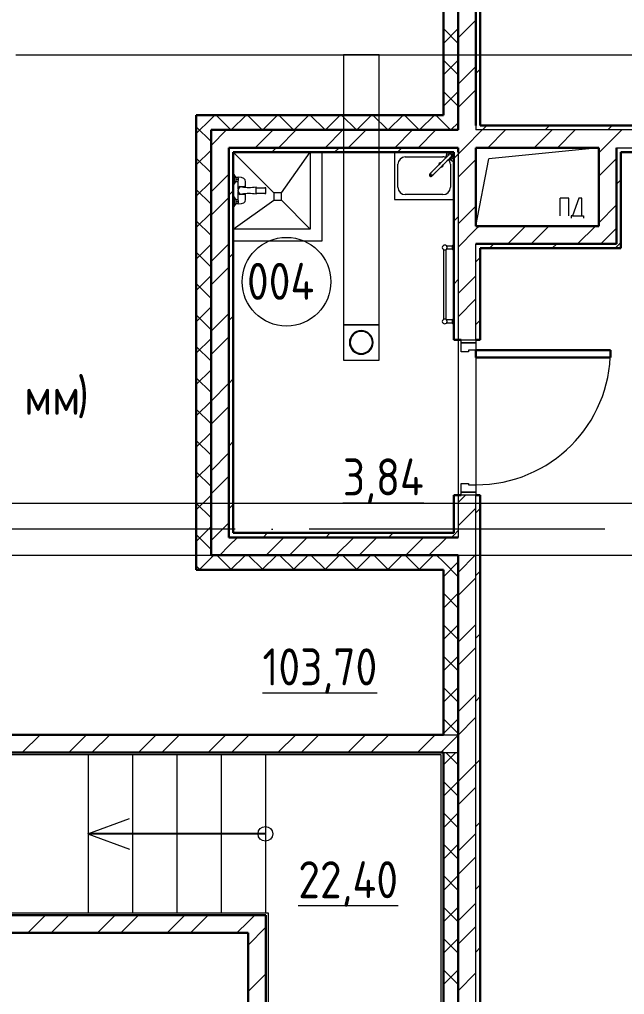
# Model space of a CAD drawing. Header units: millimetres. Extents: x -695119 to 412940, y -249585 to 622758.
# Drawn here: x -102534 to -98444, y -25385 to -18792 of the extents above; entities that cross this region are included whole.
import ezdxf

# ---------------------------------------------------------------- set-up
doc = ezdxf.new("R2010")
doc.units = ezdxf.units.MM
doc.linetypes.add('ADSK_Линия сетки', pattern=[25, 20, -2.5, 0, -2.5])
doc.linetypes.add('ADSK_Сверху', pattern=[450, 300, -150])
for name, color, linetype, lineweight in [('Аннотация', 252, 'Continuous', 18), ('Двери', 8, 'Continuous', 9), ('Лестницы', 8, 'Continuous', 9), ('Линии', 7, 'Continuous', 9), ('Марки помещений', 8, 'Continuous', 20), ('Обобщенные модели', 8, 'Continuous', 18), ('Оси', 252, 'Continuous', 9), ('Перекрытие', 252, 'Continuous', 18), ('Сантехника', 252, 'Continuous', 18), ('Стены внутренние', 252, 'Continuous', 18), ('Стены наружные', 252, 'Continuous', 18), ('Стены штриховка', 7, 'Continuous', 9)]:
    doc.layers.add(name, color=color, linetype=linetype, lineweight=lineweight)
doc.layers.add('Узлы', color=7, linetype='Continuous')
doc.styles.add('GOST Common_2', font='', dxfattribs={"width": 0.9, "height": 250})
doc.styles.get('GOST Common_2').set_extended_font_data('GOST type B')

# ---------------------------------------------------------------- blocks, each defined once
blk = doc.blocks.new('подвал')
at = {"color": 251, "lineweight": 18, "true_color": 0x636466}
for p, q in [((-173269, -101984.1), (-174010.6, -102059.1)), ((-174099, -102514.1), (-174010.6, -102059.1)), ((-173471.1, -102325), (-173528.5, -102325)), ((-173528.5, -102445), (-173528.5, -102325)), ((-173471.1, -102445), (-173471.1, -102325)), ((-173402.3, -102325), (-173446, -102445)), ((-173382.6, -102325), (-173402.3, -102325)), ((-173382.6, -102445), (-173382.6, -102325)), ((-173456, -102445), (-173456, -102460)), ((-173446, -102445), (-173456, -102445)), ((-173446, -102445), (-173382.6, -102445)), ((-173382.6, -102445), (-173372.6, -102445)), ((-173372.6, -102445), (-173372.6, -102460))]:
    blk.add_line(p, q, dxfattribs=at)
at = {"layer": 'Аннотация', "color": 251, "lineweight": 20, "true_color": 0x636466}
for q in [(-176439.9, -106521.5), (-176439.9, -106726.7)]:
    blk.add_line((-176721.8, -106624.1), q, dxfattribs=at)
blk.add_circle((-175521.8, -106624.1), 50, dxfattribs=at)
at = {"layer": 'Двери', "color": 251, "true_color": 0x636466}
for p, q in [((-174199, -103284.1), (-174099, -103284.1)), ((-174199, -103304.1), (-174199, -103284.1)), ((-174199, -103364.1), (-174199, -103304.1)), ((-174199, -103304.1), (-174099, -103304.1)), ((-174099, -103304.1), (-174199, -103304.1)), ((-174099, -103284.1), (-174099, -103304.1)), ((-174099, -103304.1), (-174099, -103354.1)), ((-174149, -103364.1), (-174199, -103364.1)), ((-174149, -103354.1), (-174149, -103364.1)), ((-174099, -103354.1), (-174149, -103354.1)), ((-174199, -104254.1), (-174149, -104254.1)), ((-174199, -104314.1), (-174199, -104254.1)), ((-174149, -104254.1), (-174149, -104264.1)), ((-174149, -104264.1), (-174099, -104264.1)), ((-174099, -104264.1), (-174099, -104314.1)), ((-174099, -104314.1), (-174199, -104314.1)), ((-174199, -104334.1), (-174199, -104314.1)), ((-174199, -104314.1), (-174099, -104314.1)), ((-174099, -104334.1), (-174199, -104334.1)), ((-174099, -104314.1), (-174099, -104334.1))]:
    blk.add_line(p, q, dxfattribs=at)
at = {"layer": 'Двери', "color": 251, "lineweight": 30, "true_color": 0x636466}
for p, q in [((-174099, -103354.1), (-173189, -103354.1)), ((-174099, -103404.1), (-174099, -103354.1)), ((-173189, -103354.1), (-173189, -103404.1)), ((-173189, -103404.1), (-174099, -103404.1))]:
    blk.add_line(p, q, dxfattribs=at)
at = {"layer": 'Двери', "color": 251, "true_color": 0x636466}
blk.add_arc((-174099, -103354.1), 910, 270, 0, dxfattribs=at)
at = {"layer": 'Лестницы', "color": 251, "true_color": 0x636466}
for p, q in [((-176719, -107159.1), (-176719, -106089.1)), ((-176419, -107159.1), (-176419, -106089.1)), ((-176419, -107159.1), (-176419, -106089.1)), ((-176119, -107159.1), (-176119, -106089.1)), ((-176119, -107159.1), (-176119, -106089.1)), ((-175819, -107159.1), (-175819, -106089.1)), ((-175819, -107159.1), (-175819, -106089.1)), ((-175519, -107159.1), (-175519, -106089.1)), ((-175519, -107159.1), (-175519, -106089.1))]:
    blk.add_line(p, q, dxfattribs=at)
at = {"layer": 'Линии', "color": 251, "linetype": 'ADSK_Сверху', "ltscale": 100, "true_color": 0x636466}
for p, q in [((-177209, -101357.1), (-167063.8, -101357.1)), ((-174994, -101357.1), (-174994, -103181.1)), ((-174754, -101357.1), (-174994, -101357.1)), ((-174754, -103181.1), (-174754, -101357.1)), ((-174994, -103181.1), (-174754, -103181.1)), ((-189669, -104389.1), (-169204, -104389.1)), ((-189669, -104739.1), (-169204, -104739.1))]:
    blk.add_line(p, q, dxfattribs=at)
at = {"layer": 'Марки помещений', "color": 251, "true_color": 0x636466}
blk.add_circle((-175379.3, -102890.8), 300, dxfattribs=at)
at = {"layer": 'Обобщенные модели', "color": 251, "true_color": 0x636466}
for p, q in [((-175739, -102014.1), (-175464, -102289.1)), ((-175414, -102289.1), (-175219, -102014.1)), ((-175219, -102014.1), (-175219, -102534.1)), ((-175139, -102614.1), (-175139, -102014.1)), ((-175414, -102289.1), (-175464, -102289.1)), ((-175464, -102289.1), (-175464, -102339.1)), ((-175414, -102339.1), (-175414, -102289.1)), ((-175739, -102534.1), (-175464, -102339.1)), ((-175464, -102339.1), (-175414, -102339.1)), ((-175219, -102534.1), (-175414, -102339.1)), ((-175219, -102534.1), (-175739, -102534.1)), ((-175739, -102614.1), (-175139, -102614.1))]:
    blk.add_line(p, q, dxfattribs=at)
at = {"layer": 'Обобщенные модели', "color": 251, "lineweight": 9, "true_color": 0x636466}
for centre, radius, start, end in [((-174274, -102039.1), 25, 188.02547, 195), ((-174274, -102039.1), 25, 188.02547, 195), ((-174274, -102039.1), 25, 188.02547, 195), ((-174274, -102039.1), 25, 150, 155.33521), ((-174274, -102039.1), 25, 150, 155.33521), ((-174274, -102039.1), 25, 150, 155.33521), ((-174274, -102039.1), 25, 114.66479, 120), ((-174274, -102039.1), 25, 114.66479, 120), ((-174274, -102039.1), 25, 114.66479, 120), ((-174274, -102039.1), 25, 75, 81.97453), ((-174274, -102039.1), 25, 75, 81.97453), ((-174274, -102039.1), 25, 75, 81.97453), ((-174274, -102039.1), 25, 41.18971, 48.81029), ((-174274, -102039.1), 25, 41.18971, 48.81029), ((-174274, -102039.1), 25, 41.18971, 48.81029), ((-174274, -102039.1), 25, 8.02547, 15), ((-174274, -102039.1), 25, 8.02547, 15), ((-174274, -102039.1), 25, 8.02547, 15), ((-174274, -102039.1), 25, 255, 261.97453), ((-174274, -102039.1), 25, 255, 261.97453), ((-174274, -102039.1), 25, 255, 261.97453), ((-175682.5, -102273.7), 24.9, 90, 270), ((-175633.9, -101976.4), 276.6, 259.88279, 280.11721), ((-175769.7, -102273.7), 186, 352.30704, 7.69296), ((-175633.9, -102570.9), 276.6, 79.88279, 100.11721)]:
    blk.add_arc(centre, radius, start, end, dxfattribs=at)
for points, knots in [([(-175700.9, -102256.9), (-175701, -102257), (-175701.4, -102257.4), (-175701.9, -102258), (-175702.4, -102258.7), (-175702.9, -102259.3), (-175703.2, -102259.8), (-175703.4, -102260)], [0.5266216, 0.5266216, 0.5266216, 0.5266216, 0.5357143, 0.5714286, 0.5892857, 0.6071429, 0.634202, 0.634202, 0.634202, 0.634202]), ([(-175696.2, -102252.9), (-175696.6, -102253.1), (-175697.2, -102253.6), (-175697.9, -102254.1), (-175698.2, -102254.4)], [0.36280917, 0.36280917, 0.36280917, 0.36280917, 0.39285714, 0.42857143, 0.42857143, 0.42857143, 0.42857143]), ([(-175690.5, -102250.1), (-175690.7, -102250.1), (-175691.3, -102250.4), (-175692.4, -102250.8), (-175693.2, -102251.2), (-175693.7, -102251.4)], [0.19772091, 0.19772091, 0.19772091, 0.19772091, 0.21428571, 0.25, 0.28571429, 0.28571429, 0.28571429, 0.28571429]), ([(-175706.7, -102267.9), (-175706.8, -102268.3), (-175707, -102269.3), (-175707.3, -102271.2), (-175707.4, -102272.7), (-175707.4, -102273.7)], [0.8571429, 0.8571429, 0.8571429, 0.8571429, 0.8928571, 0.9285714, 1, 1, 1, 1]), ([(-175707.4, -102273.7), (-175707.4, -102274.7), (-175707.3, -102276.1), (-175707, -102278.1), (-175706.8, -102279), (-175706.7, -102279.5)], [0, 0, 0, 0, 0.0714286, 0.1071429, 0.1428571, 0.1428571, 0.1428571, 0.1428571]), ([(-175704.9, -102262.7), (-175705, -102262.9), (-175705.1, -102263.3), (-175705.5, -102264.1), (-175705.9, -102265), (-175706.1, -102265.6), (-175706.2, -102265.8)], [0.71428571, 0.71428571, 0.71428571, 0.71428571, 0.73214286, 0.75, 0.78571429, 0.8032683, 0.8032683, 0.8032683, 0.8032683]), ([(-175706.2, -102281.5), (-175706.1, -102281.7), (-175705.9, -102282.4), (-175705.5, -102283.2), (-175705.1, -102284.1), (-175705, -102284.5), (-175704.9, -102284.7)], [0.1967317, 0.1967317, 0.1967317, 0.1967317, 0.21428571, 0.25, 0.26785714, 0.28571429, 0.28571429, 0.28571429, 0.28571429]), ([(-175703.4, -102287.3), (-175703.2, -102287.6), (-175702.9, -102288), (-175702.4, -102288.7), (-175702, -102289.2), (-175701.6, -102289.7), (-175701.2, -102290.1), (-175701, -102290.4), (-175700.9, -102290.5)], [0.365798, 0.365798, 0.365798, 0.365798, 0.3928571, 0.4107143, 0.4285714, 0.4464286, 0.4642857, 0.4733784, 0.4733784, 0.4733784, 0.4733784]), ([(-175698.2, -102293), (-175697.9, -102293.3), (-175697.2, -102293.8), (-175696.6, -102294.2), (-175696.2, -102294.5)], [0.57142857, 0.57142857, 0.57142857, 0.57142857, 0.60714286, 0.63719083, 0.63719083, 0.63719083, 0.63719083]), ([(-175693.7, -102295.9), (-175693.2, -102296.1), (-175692.4, -102296.5), (-175691.3, -102297), (-175690.7, -102297.2), (-175690.5, -102297.3)], [0.71428571, 0.71428571, 0.71428571, 0.71428571, 0.75, 0.78571429, 0.80227909, 0.80227909, 0.80227909, 0.80227909])]:
    blk.add_open_spline(points, degree=3, knots=knots, dxfattribs=at)
for points in [[(-175682.5, -102248.8), (-175684.5, -102248.8), (-175686.5, -102249), (-175688.3, -102249.5)], [(-175688.3, -102297.9), (-175686.5, -102298.3), (-175684.5, -102298.6), (-175682.5, -102298.6)]]:
    blk.add_open_spline(points, degree=3, dxfattribs=at)
at = {"layer": 'Оси', "color": 251, "linetype": 'ADSK_Линия сетки', "ltscale": 100, "true_color": 0x636466}
blk.add_line((-163226.1, -104564.1), (-233369.8, -104564.1), dxfattribs=at)
at = {"layer": 'Перекрытие', "color": 251, "true_color": 0x636466}
for p, q in [((-174994, -103181.1), (-174994, -103421.6)), ((-174754.5, -103181.1), (-174994, -103181.1)), ((-174754.5, -103181.1), (-174754.5, -103421.6)), ((-174219, -103284.1), (-174219, -104334.1)), ((-174994, -103421.6), (-174754.5, -103421.6)), ((-174099, -103404.1), (-174099, -104264.1)), ((-176719, -107159.1), (-176719, -106089.1))]:
    blk.add_line(p, q, dxfattribs=at)
at = {"layer": 'Сантехника', "color": 251, "true_color": 0x636466}
for p, q in [((-174649, -102014.1), (-174649, -102334.1)), ((-174576.5, -102046.6), (-174321.5, -102046.6)), ((-174276.2, -102055.4), (-174267, -102064.6)), ((-174257.7, -102055.4), (-174267.6, -102065.3)), ((-174249, -102045.7), (-174261.4, -102033.3)), ((-174248.3, -102045.9), (-174257.7, -102055.4)), ((-174626.5, -102251.6), (-174626.5, -102096.6)), ((-174271.5, -102096.6), (-174271.5, -102251.6)), ((-174267.6, -102065.3), (-174257.7, -102075.2)), ((-174249.1, -102066.5), (-174257.7, -102075.2)), ((-174254.2, -102071.6), (-174249, -102076.8)), ((-175732.7, -102166.6), (-175739, -102166.6)), ((-175719, -102187.1), (-175732.7, -102166.6)), ((-175732.7, -102166.6), (-175732.7, -102231.7)), ((-175719, -102199.1), (-175719, -102184.1)), ((-175719, -102184.1), (-175706, -102184.1)), ((-175706, -102191.2), (-175706, -102199.1)), ((-175705.9, -102191.2), (-175705.9, -102184.3)), ((-174409, -102158.7), (-174410.8, -102160.5)), ((-174402.1, -102153.1), (-174408.2, -102159.2)), ((-174395.4, -102175.9), (-174393.6, -102174.1)), ((-174394.1, -102173.4), (-174387.9, -102167.2)), ((-175739, -102231.7), (-175732.7, -102231.7)), ((-175732.7, -102231.7), (-175719, -102211.1)), ((-175719, -102214.1), (-175719, -102199.1)), ((-175706, -102199.1), (-175719, -102199.1)), ((-175706, -102214.1), (-175719, -102214.1)), ((-175706, -102199.1), (-175706, -102207)), ((-175706, -102256.2), (-175706, -102207)), ((-175706, -102256.2), (-175701.6, -102256.2)), ((-175706, -102265.8), (-175706, -102256.2)), ((-175698.4, -102247.6), (-175664.3, -102247.6)), ((-175688.1, -102249.5), (-175698.4, -102247.6)), ((-175664.3, -102247.6), (-175675.1, -102249.4)), ((-175655.7, -102251.1), (-175655.7, -102215.1)), ((-175584.8, -102256.2), (-175526.2, -102256.2)), ((-175519, -102256.2), (-175526.2, -102256.2)), ((-175519, -102293.3), (-175519, -102256.2)), ((-175732.6, -102316.6), (-175739, -102316.6)), ((-175719, -102337.1), (-175732.6, -102316.6)), ((-175732.6, -102316.6), (-175732.6, -102381.6)), ((-175706, -102293.3), (-175706, -102281.5)), ((-175700.7, -102293.3), (-175706, -102293.3)), ((-175706, -102341.2), (-175706, -102293.3)), ((-175698.4, -102300), (-175685.7, -102298.2)), ((-175664.3, -102300), (-175698.4, -102300)), ((-175664.3, -102300), (-175678.1, -102298.2)), ((-175655.7, -102333.5), (-175655.7, -102296.2)), ((-175526.2, -102293.3), (-175585, -102293.3)), ((-175526.2, -102293.3), (-175519, -102293.3)), ((-174321.5, -102301.6), (-174576.5, -102301.6)), ((-175739, -102381.6), (-175732.6, -102381.6)), ((-175732.6, -102381.6), (-175719, -102361.1)), ((-175719, -102349.1), (-175719, -102334.1)), ((-175719, -102334.1), (-175706, -102334.1)), ((-175719, -102364.1), (-175719, -102349.1)), ((-175719, -102349.1), (-175706, -102349.1)), ((-175706, -102364.1), (-175719, -102364.1)), ((-175706, -102341.2), (-175706, -102349.1)), ((-175706, -102349.1), (-175706, -102357)), ((-175705.9, -102364.3), (-175705.9, -102357)), ((-174649, -102334.1), (-174249, -102334.1)), ((-174259, -102649.1), (-174297.5, -102649.1)), ((-174249, -102634.1), (-174259, -102649.1)), ((-174249, -102634.1), (-174259, -102649.1)), ((-174259, -102649.1), (-174259, -102669.1)), ((-174319, -102671.8), (-174319, -103146.5)), ((-174301, -103146), (-174301, -102671.8)), ((-174297.5, -102669.1), (-174259, -102669.1)), ((-174259, -102669.1), (-174249, -102684.1)), ((-174754, -103181.1), (-174994, -103181.1)), ((-174994, -103181.1), (-174994, -103421.1)), ((-174754, -103421.1), (-174754, -103181.1)), ((-174259, -103149.1), (-174297.5, -103149.1)), ((-174297.5, -103169.1), (-174259, -103169.1)), ((-174249, -103134.1), (-174259, -103149.1)), ((-174249, -103134.1), (-174259, -103149.1)), ((-174259, -103149.1), (-174259, -103169.1)), ((-174259, -103169.1), (-174249, -103184.1)), ((-174994, -103421.1), (-174754, -103421.1))]:
    blk.add_line(p, q, dxfattribs=at)
at = {"layer": 'Сантехника', "color": 251, "true_color": 0x636466, "flags": 128}
for points in [[(-174281.1, -102032.1), (-174281.1, -102032.1), (-174281.2, -102032.3), (-174281.5, -102032.5), (-174281.8, -102032.8), (-174282.3, -102033.3), (-174282.8, -102033.8), (-174283.4, -102034.4), (-174284.1, -102035.1), (-174285, -102036), (-174285.9, -102036.9), (-174286.8, -102037.9), (-174287.9, -102038.9), (-174289.1, -102040.1), (-174290.4, -102041.4), (-174291.7, -102042.7), (-174293.1, -102044.1), (-174294.6, -102045.6), (-174296.2, -102047.2), (-174297.8, -102048.8), (-174299.5, -102050.5), (-174301.3, -102052.3), (-174303.1, -102054.1), (-174305, -102056.1), (-174307, -102058), (-174309, -102060), (-174311.1, -102062.1), (-174313.2, -102064.2), (-174315.4, -102066.4), (-174317.6, -102068.6), (-174319.9, -102070.9), (-174322.2, -102073.2), (-174324.5, -102075.5), (-174326.8, -102077.8), (-174329.2, -102080.2), (-174331.6, -102082.6), (-174334, -102085), (-174336.4, -102087.4), (-174338.8, -102089.8), (-174341.3, -102092.3), (-174343.7, -102094.7), (-174346.1, -102097.1), (-174348.6, -102099.6), (-174351, -102102), (-174353.4, -102104.4), (-174355.8, -102106.8), (-174358.1, -102109.1), (-174360.5, -102111.5), (-174362.8, -102113.8), (-174365, -102116), (-174367.3, -102118.3), (-174369.5, -102120.5), (-174371.6, -102122.6), (-174373.7, -102124.7), (-174375.8, -102126.8), (-174377.8, -102128.8), (-174379.7, -102130.7), (-174381.6, -102132.6), (-174383.4, -102134.4), (-174385.1, -102136.2), (-174386.8, -102137.8), (-174388.4, -102139.4), (-174390, -102141), (-174391.4, -102142.4), (-174392.8, -102143.8), (-174394.1, -102145.1), (-174395.3, -102146.3), (-174396.4, -102147.4), (-174397.5, -102148.5), (-174398.4, -102149.4), (-174399.3, -102150.3), (-174400.1, -102151.1), (-174400.7, -102151.7), (-174401.3, -102152.3), (-174401.8, -102152.8), (-174402.1, -102153.1)], [(-174387.9, -102167.2), (-174387.5, -102166.8), (-174387, -102166.3), (-174386.4, -102165.7), (-174385.7, -102165), (-174384.9, -102164.2), (-174384, -102163.3), (-174383, -102162.3), (-174381.9, -102161.2), (-174380.8, -102160.1), (-174379.5, -102158.8), (-174378.2, -102157.5), (-174376.8, -102156.1), (-174375.3, -102154.6), (-174373.8, -102153.1), (-174372.1, -102151.4), (-174370.4, -102149.7), (-174368.7, -102148), (-174366.8, -102146.1), (-174364.9, -102144.2), (-174363, -102142.3), (-174360.9, -102140.2), (-174358.9, -102138.2), (-174356.8, -102136.1), (-174354.6, -102133.9), (-174352.4, -102131.7), (-174350.1, -102129.4), (-174347.9, -102127.2), (-174345.5, -102124.8), (-174343.2, -102122.5), (-174340.8, -102120.1), (-174338.4, -102117.7), (-174336, -102115.3), (-174333.6, -102112.9), (-174331.2, -102110.5), (-174328.8, -102108.1), (-174326.3, -102105.6), (-174323.9, -102103.2), (-174321.5, -102100.8), (-174319.1, -102098.3), (-174316.6, -102095.9), (-174314.3, -102093.6), (-174311.9, -102091.2), (-174309.6, -102088.9), (-174307.3, -102086.5), (-174305, -102084.3), (-174302.7, -102082), (-174300.5, -102079.8), (-174298.4, -102077.7), (-174296.3, -102075.6), (-174294.2, -102073.5), (-174292.2, -102071.5), (-174290.3, -102069.6), (-174288.4, -102067.7), (-174286.6, -102065.8), (-174284.8, -102064.1), (-174283.1, -102062.4), (-174281.5, -102060.8), (-174279.9, -102059.2), (-174278.5, -102057.8), (-174277.1, -102056.4), (-174275.8, -102055.1), (-174274.6, -102053.8), (-174273.4, -102052.7), (-174272.4, -102051.7), (-174271.4, -102050.7), (-174270.5, -102049.8), (-174269.8, -102049), (-174269.1, -102048.4), (-174268.5, -102047.8), (-174268, -102047.3), (-174267.6, -102046.9), (-174267.3, -102046.5), (-174267, -102046.3), (-174266.9, -102046.2), (-174266.9, -102046.2)]]:
    blk.add_lwpolyline(points, dxfattribs=at)
at = {"layer": 'Сантехника', "color": 251, "true_color": 0x636466}
for centre, radius, start, end in [((-174576.5, -102096.6), 50, 90, 180), ((-174321.5, -102096.6), 50, 64.8556, 90), ((-174274, -102039.1), 26, 135, 201.91727), ((-174274, -102039.1), 26, 102.54467, 135), ((-174274, -102039.1), 15, 135, 180), ((-174274, -102039.1), 12.5, 135, 167.07173), ((-174274, -102039.1), 15, 315, 135), ((-174274, -102039.1), 12.5, 315, 135), ((-174274, -102039.1), 10, 105, 146.48044), ((-174274, -102039.1), 15, 270, 315), ((-174274, -102039.1), 26, 1.28703, 88.71297), ((-174274, -102039.1), 12.5, 282.92827, 315), ((-174274, -102039.1), 10, 45, 60), ((-174274, -102039.1), 10, 303.51956, 345), ((-174274, -102039.1), 10, 30, 45), ((-174334.9, -102100), 15, 90, 187.71773), ((-174334.9, -102100), 15, 262.28038, 270), ((-174334.9, -102100), 15, 82.61483, 90), ((-174334.9, -102100), 15, 270, 7.38594), ((-174321.5, -102096.6), 50, 0, 41.80584), ((-174274, -102039.1), 26, 248.08273, 284.37657), ((-174576.5, -102251.6), 50, 180, 270), ((-174321.5, -102251.6), 50, 270, 0), ((-174310, -102659.1), 16, 90, 270), ((-174310, -102659.1), 16, 270, 90), ((-174310, -103159.1), 16, 90, 270), ((-174310, -103159.1), 16, 270, 90), ((-174874, -103301.1), 80, 90, 270), ((-174874, -103301.1), 75, 90, 270), ((-174874, -103301.1), 75, 109.97124, 115.02876), ((-174874, -103301.1), 80, 270, 90), ((-174874, -103301.1), 75, 270, 90), ((-174874, -103301.1), 75, 64.97124, 70.02876), ((-174874, -103301.1), 75, 154.97124, 160.02876), ((-174874, -103301.1), 75, 19.97124, 25.02876), ((-174874, -103301.1), 75, 199.97124, 205.02876), ((-174874, -103301.1), 75, 244.97124, 250.02876), ((-174874, -103301.1), 75, 289.97124, 295.02876), ((-174874, -103301.1), 75, 334.97124, 340.02876)]:
    blk.add_arc(centre, radius, start, end, dxfattribs=at)
for centre, major_axis, start_param, end_param in [((-174403.1, -102168.2), (7.7, -7.7), 2.750806, 4.712389), ((-174401.3, -102166.4), (7.7, -7.7), 2.744374, 3.91149), ((-174401.1, -102166.3), (7.07, -7.07), 2.94697, 3.906913), ((-174401.1, -102166.3), (7.07, -7.07), 3.926991, 4.45059), ((-174403.1, -102168.2), (7.7, -7.7), 4.712389, 6.673869), ((-174401.3, -102166.4), (7.7, -7.7), 4.449578, 4.712389), ((-174401.1, -102166.3), (7.07, -7.07), 4.470667, 4.712389), ((-174401.3, -102166.4), (7.7, -7.7), 4.712389, 4.975198), ((-174401.1, -102166.3), (7.07, -7.07), 4.712389, 4.954111), ((-174401.1, -102166.3), (7.07, -7.07), 4.974188, 5.497787), ((-174401.3, -102166.4), (7.7, -7.7), 5.513272, 6.680258), ((-174401.1, -102166.3), (7.07, -7.07), 5.517864, 6.477608)]:
    blk.add_ellipse(centre, major_axis=major_axis, ratio=0.971547, start_param=start_param, end_param=end_param, dxfattribs=at)
for points in [[(-175655.7, -102215.1), (-175655.7, -102194.5), (-175672.5, -102184.3), (-175705.9, -102184.3)], [(-175703.3, -102259.9), (-175702.8, -102258.6), (-175702.2, -102257.4), (-175701.6, -102256.2)], [(-175702.7, -102256.2), (-175702.1, -102254.6), (-175700.8, -102251.6), (-175699.2, -102248.9), (-175698.4, -102247.6)], [(-175664.3, -102247.6), (-175663.7, -102248.5), (-175663.2, -102249.5), (-175662.6, -102250.5)], [(-175700.7, -102293.3), (-175701.9, -102291.2), (-175702.9, -102289), (-175703.7, -102286.7)], [(-175698.4, -102300), (-175699, -102299), (-175700.3, -102296.8), (-175701.4, -102294.5), (-175701.9, -102293.3)], [(-175662.4, -102296.7), (-175663, -102297.9), (-175663.6, -102299), (-175664.3, -102300)], [(-175705.9, -102364.3), (-175672.5, -102364.3), (-175655.7, -102354.1), (-175655.7, -102333.5)], [(-174294.1, -102657.3), (-174294.1, -102656.8), (-174294.2, -102656.2), (-174294.4, -102655.6)], [(-174294.1, -103157.3), (-174294.1, -103156.8), (-174294.2, -103156.2), (-174294.4, -103155.6)]]:
    blk.add_open_spline(points, degree=3, dxfattribs=at)
for points, knots in [([(-174399.3, -102151.2), (-174399.8, -102151.4), (-174401.3, -102152.2), (-174403.4, -102154.3), (-174404.8, -102157.5), (-174405.1, -102161), (-174404.1, -102164.3), (-174402.8, -102166.3), (-174402, -102167.1)], [-0.6102501, -0.6102501, -0.6102501, -0.6102501, -0.5555556, -0.4444444, -0.3333333, -0.2222222, -0.1111111, 0, 0, 0, 0]), ([(-174402, -102167.1), (-174401.1, -102167.9), (-174399.2, -102169.3), (-174395.8, -102170.2), (-174392.3, -102170), (-174389.1, -102168.5), (-174387.1, -102166.5), (-174386.2, -102165), (-174386, -102164.5)], [-1, -1, -1, -1, -0.8888889, -0.7777778, -0.6666667, -0.5555556, -0.4444444, -0.3898544, -0.3898544, -0.3898544, -0.3898544]), ([(-174294.8, -102654.1), (-174295.1, -102653.3), (-174295.4, -102652.5), (-174295.9, -102651.6), (-174296.2, -102651.1), (-174296.5, -102650.5), (-174296.8, -102650), (-174297, -102649.8), (-174297.1, -102649.6), (-174297.2, -102649.4), (-174297.4, -102649.2), (-174297.5, -102649.1), (-174297.5, -102649.1)], [0.6666667, 0.6666667, 0.6666667, 0.6666667, 0.75, 0.7708333, 0.7916667, 0.8333333, 0.875, 0.8854167, 0.8958333, 0.9166667, 0.9583333, 1, 1, 1, 1]), ([(-174297, -102668.5), (-174296.9, -102668.4), (-174296.8, -102668.2), (-174296.5, -102667.8), (-174296.2, -102667.3), (-174295.6, -102666.3), (-174294.9, -102664.8), (-174294.3, -102662.6), (-174294.1, -102661), (-174294, -102659.9), (-174294, -102659.4)], [0.1111111, 0.1111111, 0.1111111, 0.1111111, 0.1388889, 0.1666667, 0.1944444, 0.2222222, 0.3333333, 0.3888889, 0.4444444, 0.4925448, 0.4925448, 0.4925448, 0.4925448]), ([(-174294.8, -103154.1), (-174295.1, -103153.3), (-174295.4, -103152.5), (-174295.9, -103151.6), (-174296.2, -103151.1), (-174296.5, -103150.5), (-174296.8, -103150), (-174297, -103149.8), (-174297.1, -103149.6), (-174297.2, -103149.4), (-174297.4, -103149.2), (-174297.5, -103149.1), (-174297.5, -103149.1)], [0.6666667, 0.6666667, 0.6666667, 0.6666667, 0.75, 0.7708333, 0.7916667, 0.8333333, 0.875, 0.8854167, 0.8958333, 0.9166667, 0.9583333, 1, 1, 1, 1]), ([(-174297.5, -103169.1), (-174297.5, -103169.1), (-174297.4, -103169), (-174297.2, -103168.8), (-174297, -103168.5), (-174296.8, -103168.2), (-174296.5, -103167.8), (-174296.2, -103167.3), (-174295.6, -103166.3), (-174294.9, -103164.8), (-174294.3, -103162.6), (-174294.1, -103161), (-174294, -103160), (-174294, -103159.5)], [0, 0, 0, 0, 0.0555556, 0.0833333, 0.1111111, 0.1388889, 0.1666667, 0.1944444, 0.2222222, 0.3333333, 0.3888889, 0.4444444, 0.4884465, 0.4884465, 0.4884465, 0.4884465])]:
    blk.add_open_spline(points, degree=3, knots=knots, dxfattribs=at)
at = {"layer": 'Стены внутренние', "color": 251, "lineweight": 30, "true_color": 0x636466}
for p, q in [((-174319, -98864.1), (-174319, -101764.1)), ((-175989, -101764.1), (-175989, -104839.1)), ((-174319, -101764.1), (-175989, -101764.1)), ((-175989, -104839.1), (-174319, -104839.1)), ((-174319, -104839.1), (-174319, -105954.1)), ((-174319, -106074.1), (-174319, -109289.1))]:
    blk.add_line(p, q, dxfattribs=at)
at = {"layer": 'Стены внутренние', "color": 251, "linetype": 'Continuous', "lineweight": 9, "true_color": 0x636466}
for p, q in [((-174319, -101279.2), (-174219, -101179.2)), ((-174219, -101279.2), (-174319, -101179.2)), ((-174319, -101491.3), (-174219, -101391.3)), ((-174219, -101491.4), (-174319, -101391.4)), ((-174319, -101703.5), (-174219, -101603.5)), ((-174219, -101703.5), (-174319, -101603.5)), ((-175989, -101888.5), (-175889, -101788.5)), ((-175889, -101788.5), (-175864.6, -101764.1)), ((-175755.4, -101864.1), (-175855.4, -101764.1)), ((-175752.4, -101864.1), (-175652.4, -101764.1)), ((-175543.3, -101864.1), (-175643.3, -101764.1)), ((-175540.3, -101864.1), (-175440.3, -101764.1)), ((-175331.1, -101864.1), (-175431.1, -101764.1)), ((-175328.2, -101864.1), (-175228.2, -101764.1)), ((-175119, -101864.1), (-175219, -101764.1)), ((-175116, -101864.1), (-175016, -101764.1)), ((-174906.9, -101864.1), (-175006.9, -101764.1)), ((-174903.9, -101864.1), (-174803.9, -101764.1)), ((-174694.7, -101864.1), (-174794.7, -101764.1)), ((-174691.8, -101864.1), (-174591.8, -101764.1)), ((-174482.6, -101864.1), (-174582.6, -101764.1)), ((-174479.6, -101864.1), (-174379.6, -101764.1)), ((-174270.5, -101864.1), (-174370.5, -101764.1)), ((-175889, -101942.7), (-175989, -101842.7)), ((-174267.5, -101864.1), (-174219, -101815.6)), ((-175989, -102100.7), (-175889, -102000.7)), ((-175889, -102154.8), (-175989, -102054.8)), ((-175989, -102312.8), (-175889, -102212.8)), ((-175889, -102366.9), (-175989, -102266.9)), ((-175989, -102524.9), (-175889, -102424.9)), ((-175889, -102579.1), (-175989, -102479.1)), ((-175989, -102737.1), (-175889, -102637.1)), ((-175889, -102791.2), (-175989, -102691.2)), ((-175989, -102949.2), (-175889, -102849.2)), ((-175889, -103003.3), (-175989, -102903.3)), ((-175989, -103161.3), (-175889, -103061.3)), ((-175889, -103215.5), (-175989, -103115.5)), ((-175989, -103373.5), (-175889, -103273.5)), ((-175889, -103427.6), (-175989, -103327.6)), ((-175989, -103585.6), (-175889, -103485.6)), ((-175889, -103639.7), (-175989, -103539.7)), ((-175989, -103797.7), (-175889, -103697.7)), ((-175889, -103851.9), (-175989, -103751.9)), ((-175989, -104009.9), (-175889, -103909.9)), ((-175889, -104064), (-175989, -103964)), ((-175989, -104222), (-175889, -104122)), ((-175889, -104276.1), (-175989, -104176.1)), ((-175989, -104434.1), (-175889, -104334.1)), ((-175889, -104488.3), (-175989, -104388.3)), ((-175989, -104646.3), (-175889, -104546.3)), ((-175889, -104700.4), (-175989, -104600.4)), ((-175969.7, -104839.1), (-175869.7, -104739.1)), ((-175750.2, -104839.1), (-175850.2, -104739.1)), ((-175757.6, -104839.1), (-175657.6, -104739.1)), ((-175538.1, -104839.1), (-175638.1, -104739.1)), ((-175545.5, -104839.1), (-175445.5, -104739.1)), ((-175326, -104839.1), (-175426, -104739.1)), ((-175333.3, -104839.1), (-175233.3, -104739.1)), ((-175113.8, -104839.1), (-175213.8, -104739.1)), ((-175121.2, -104839.1), (-175021.2, -104739.1)), ((-174901.7, -104839.1), (-175001.7, -104739.1)), ((-174909.1, -104839.1), (-174809.1, -104739.1)), ((-174689.6, -104839.1), (-174789.6, -104739.1)), ((-174696.9, -104839.1), (-174596.9, -104739.1)), ((-174477.4, -104839.1), (-174577.4, -104739.1)), ((-174484.8, -104839.1), (-174384.8, -104739.1)), ((-174319, -104785.5), (-174365.3, -104739.1)), ((-175962.4, -104839.1), (-175989, -104812.5)), ((-174319, -104885.4), (-174219, -104785.4)), ((-174219, -104885.5), (-174319, -104785.5)), ((-174319, -105097.6), (-174219, -104997.6)), ((-174219, -105097.6), (-174319, -104997.6)), ((-174319, -105309.7), (-174219, -105209.7)), ((-174219, -105309.7), (-174319, -105209.7)), ((-174319, -105521.8), (-174219, -105421.8)), ((-174219, -105521.9), (-174319, -105421.9)), ((-174319, -105734), (-174219, -105634)), ((-174219, -105734), (-174319, -105634)), ((-174319, -105946.1), (-174219, -105846.1)), ((-174219, -105946.1), (-174319, -105846.1)), ((-174319, -106158.2), (-174234.9, -106074.1)), ((-174219, -106158.3), (-174303.1, -106074.1)), ((-174319, -106370.4), (-174219, -106270.4)), ((-174219, -106370.4), (-174319, -106270.4)), ((-174319, -106582.5), (-174219, -106482.5)), ((-174219, -106582.5), (-174319, -106482.5)), ((-174319, -106794.6), (-174219, -106694.6)), ((-174219, -106794.7), (-174319, -106694.7)), ((-174319, -107006.8), (-174219, -106906.8)), ((-174219, -107006.8), (-174319, -106906.8)), ((-174319, -107218.9), (-174219, -107118.9)), ((-174219, -107218.9), (-174319, -107118.9)), ((-174319, -107431), (-174219, -107331)), ((-174219, -107431), (-174319, -107331)), ((-174319, -107643.2), (-174219, -107543.2)), ((-174219, -107643.2), (-174319, -107543.2))]:
    blk.add_line(p, q, dxfattribs=at)
at = {"layer": 'Стены наружные', "color": 251, "lineweight": 30, "true_color": 0x636466}
for p, q in [((-174219, -98864.1), (-174219, -101864.1)), ((-174099, -98864.1), (-174099, -101834.1)), ((-174069, -101834.1), (-174069, -98894.1)), ((-174219, -101864.1), (-175889, -101864.1)), ((-175889, -101864.1), (-175889, -104739.1)), ((-172269, -101834.1), (-174069, -101834.1)), ((-175769, -101984.1), (-174219, -101984.1)), ((-175769, -104619.1), (-175769, -101984.1)), ((-174219, -101984.1), (-174219, -102014.1)), ((-174099, -101984.1), (-173269, -101984.1)), ((-174099, -102514.1), (-174099, -101984.1)), ((-173269, -101984.1), (-173269, -102514.1)), ((-173149, -102634.1), (-173149, -101984.1)), ((-175739, -102014.1), (-174249, -102014.1)), ((-175739, -104589.1), (-175739, -102014.1)), ((-174249, -102014.1), (-174249, -103284.1)), ((-173119, -102014.1), (-172269, -102014.1)), ((-173119, -102664.1), (-173119, -102014.1)), ((-173269, -102514.1), (-174099, -102514.1)), ((-174099, -102634.1), (-173149, -102634.1)), ((-174069, -103284.1), (-174069, -102664.1)), ((-174069, -102664.1), (-173119, -102664.1)), ((-174249, -103284.1), (-174199, -103284.1)), ((-174099, -103284.1), (-174069, -103284.1)), ((-174249, -104334.1), (-174249, -104589.1)), ((-174199, -104334.1), (-174249, -104334.1)), ((-174069, -104334.1), (-174099, -104334.1)), ((-174069, -109039.1), (-174069, -104334.1)), ((-174219, -104619.1), (-175769, -104619.1)), ((-174249, -104589.1), (-175739, -104589.1)), ((-175889, -104739.1), (-174219, -104739.1)), ((-174219, -104739.1), (-174219, -109189.1)), ((-174319, -105954.1), (-179109, -105954.1)), ((-179109, -106074.1), (-174319, -106074.1)), ((-175519, -107174.1), (-178039, -107174.1)), ((-175519, -110264.1), (-175519, -107174.1)), ((-178039, -107294.1), (-175639, -107294.1)), ((-175639, -107294.1), (-175639, -110264.1))]:
    blk.add_line(p, q, dxfattribs=at)
at = {"layer": 'Стены наружные', "color": 251, "linetype": 'Continuous', "lineweight": 9, "true_color": 0x636466}
for p, q in [((-174219, -101241.4), (-174099, -101121.4)), ((-174219, -101555.7), (-174099, -101435.7)), ((-174099, -101483.5), (-174069, -101453.5)), ((-174219, -101712.9), (-174099, -101592.9)), ((-175889, -101968.5), (-175784.6, -101864.1)), ((-175590.3, -101984.1), (-175470.3, -101864.1)), ((-175433.1, -101984.1), (-175313.1, -101864.1)), ((-175118.8, -101984.1), (-174998.8, -101864.1)), ((-174961.7, -101984.1), (-174841.7, -101864.1)), ((-174647.4, -101984.1), (-174527.4, -101864.1)), ((-174490.2, -101984.1), (-174370.2, -101864.1)), ((-174175.9, -101984.1), (-174055.9, -101864.1)), ((-174055.4, -101864.1), (-174025.4, -101834.1)), ((-174018.8, -101984.1), (-173898.8, -101864.1)), ((-173704.4, -101984.1), (-173584.4, -101864.1)), ((-173631.1, -101864.1), (-173601.1, -101834.1)), ((-173547.3, -101984.1), (-173427.3, -101864.1)), ((-173233, -101984.1), (-173113, -101864.1)), ((-173206.8, -101864.1), (-173176.8, -101834.1)), ((-175478.2, -102014.1), (-175448.2, -101984.1)), ((-175053.9, -102014.1), (-175023.9, -101984.1)), ((-174629.6, -102014.1), (-174599.6, -101984.1)), ((-174219, -102027.2), (-174175.9, -101984.1)), ((-173269, -102020.1), (-173233, -101984.1)), ((-174249, -102057.7), (-174219, -102027.7)), ((-173269, -102177.3), (-173149, -102057.3)), ((-174219, -102184.4), (-174099, -102064.4)), ((-175889, -102282.8), (-175769, -102162.8)), ((-173149, -102230.5), (-173119, -102200.5)), ((-175889, -102440), (-175769, -102320)), ((-175769, -102304.9), (-175739, -102274.9)), ((-174219, -102498.7), (-174099, -102378.7)), ((-173269, -102491.6), (-173149, -102371.6)), ((-174249, -102482), (-174219, -102452)), ((-174099, -102535.8), (-174077.3, -102514.1)), ((-173883, -102634.1), (-173763, -102514.1)), ((-173725.8, -102634.1), (-173605.8, -102514.1)), ((-173411.5, -102634.1), (-173291.5, -102514.1)), ((-174219, -102655.8), (-174099, -102535.8)), ((-173254.4, -102634.1), (-173149, -102528.7)), ((-175889, -102754.3), (-175769, -102634.3)), ((-174006.8, -102664.1), (-173976.8, -102634.1)), ((-173582.6, -102664.1), (-173552.6, -102634.1)), ((-173158.3, -102664.1), (-173149, -102654.8)), ((-173149, -102654.8), (-173119, -102624.8)), ((-175769, -102729.2), (-175739, -102699.2)), ((-174099, -102756.3), (-174069, -102726.3)), ((-175889, -102911.4), (-175769, -102791.4)), ((-174219, -102970.1), (-174099, -102850.1)), ((-174249, -102906.3), (-174219, -102876.3)), ((-174219, -103127.3), (-174099, -103007.3)), ((-175889, -103225.7), (-175769, -103105.7)), ((-175769, -103153.5), (-175739, -103123.5)), ((-174099, -103180.5), (-174069, -103150.5)), ((-175889, -103382.9), (-175769, -103262.9)), ((-175889, -103697.2), (-175769, -103577.2)), ((-175769, -103577.7), (-175739, -103547.7)), ((-175889, -103854.4), (-175769, -103734.4)), ((-175769, -104002), (-175739, -103972)), ((-175889, -104168.7), (-175769, -104048.7)), ((-175889, -104325.8), (-175769, -104205.8)), ((-174219, -104384.5), (-174168.6, -104334.1)), ((-175769, -104426.3), (-175739, -104396.3)), ((-174219, -104541.7), (-174099, -104421.7)), ((-174099, -104453.3), (-174069, -104423.3)), ((-175889, -104640.1), (-175769, -104520.1)), ((-175769, -104677.3), (-175710.8, -104619.1)), ((-175537.6, -104619.1), (-175507.6, -104589.1)), ((-175516.5, -104739.1), (-175396.5, -104619.1)), ((-175359.4, -104739.1), (-175239.4, -104619.1)), ((-175113.3, -104619.1), (-175083.3, -104589.1)), ((-175045.1, -104739.1), (-174925.1, -104619.1)), ((-174887.9, -104739.1), (-174767.9, -104619.1)), ((-174689.1, -104619.1), (-174659.1, -104589.1)), ((-174573.6, -104739.1), (-174453.6, -104619.1)), ((-174416.4, -104739.1), (-174296.4, -104619.1)), ((-174264.8, -104619.1), (-174249, -104603.3)), ((-174249, -104603.3), (-174219, -104573.3)), ((-175830.8, -104739.1), (-175769, -104677.3)), ((-174219, -104856), (-174099, -104736)), ((-174219, -105013.1), (-174099, -104893.1)), ((-174099, -104877.6), (-174069, -104847.6)), ((-174219, -105327.4), (-174099, -105207.4)), ((-174099, -105301.8), (-174069, -105271.8)), ((-174219, -105484.6), (-174099, -105364.6)), ((-174219, -105798.9), (-174099, -105678.9)), ((-174099, -105726.1), (-174069, -105696.1)), ((-174219, -105956.1), (-174099, -105836.1)), ((-177165.8, -106074.1), (-177045.8, -105954.1)), ((-176851.5, -106074.1), (-176731.5, -105954.1)), ((-176694.4, -106074.1), (-176574.4, -105954.1)), ((-176380, -106074.1), (-176260, -105954.1)), ((-176222.9, -106074.1), (-176102.9, -105954.1)), ((-175908.6, -106074.1), (-175788.6, -105954.1)), ((-175751.4, -106074.1), (-175631.4, -105954.1)), ((-175437.1, -106074.1), (-175317.1, -105954.1)), ((-175280, -106074.1), (-175160, -105954.1)), ((-174965.7, -106074.1), (-174845.7, -105954.1)), ((-174808.5, -106074.1), (-174688.5, -105954.1)), ((-174494.2, -106074.1), (-174374.2, -105954.1)), ((-174337, -106074.1), (-174219, -105956.1)), ((-174099, -106150.4), (-174069, -106120.4)), ((-174219, -106270.4), (-174099, -106150.4)), ((-174219, -106427.5), (-174099, -106307.5)), ((-174099, -106574.6), (-174069, -106544.6)), ((-174219, -106741.8), (-174099, -106621.8)), ((-174219, -106899), (-174099, -106779)), ((-174099, -106998.9), (-174069, -106968.9)), ((-174219, -107213.3), (-174099, -107093.3)), ((-177128.6, -107294.1), (-177008.6, -107174.1)), ((-176971.4, -107294.1), (-176851.4, -107174.1)), ((-176657.1, -107294.1), (-176537.1, -107174.1)), ((-176500, -107294.1), (-176380, -107174.1)), ((-176185.7, -107294.1), (-176065.7, -107174.1)), ((-176028.5, -107294.1), (-175908.5, -107174.1)), ((-175639, -107218.9), (-175594.2, -107174.1)), ((-175714.2, -107294.1), (-175639, -107218.9)), ((-175639, -107376.1), (-175519, -107256.1)), ((-174219, -107370.5), (-174099, -107250.5)), ((-174099, -107423.2), (-174069, -107393.2)), ((-175639, -107690.4), (-175519, -107570.4)), ((-174219, -107684.8), (-174099, -107564.8))]:
    blk.add_line(p, q, dxfattribs=at)
at = {"layer": 'Стены наружные', "color": 251, "true_color": 0x636466}
for p, q in [((-174334, -106089.1), (-189669, -106089.1)), ((-174334, -109304.1), (-174334, -106089.1)), ((-189669, -107159.1), (-175504, -107159.1)), ((-175504, -107159.1), (-175504, -110249.1))]:
    blk.add_line(p, q, dxfattribs=at)
at = {"layer": 'Стены штриховка', "color": 251, "true_color": 0x636466}
for p, q in [((-174099, -101834.1), (-174099, -101864.1)), ((-172269, -101864.1), (-174099, -101864.1)), ((-173149, -101984.1), (-172269, -101984.1)), ((-174219, -102014.1), (-174219, -103284.1)), ((-174099, -103284.1), (-174099, -102634.1)), ((-174219, -104334.1), (-174219, -104619.1)), ((-174099, -109039.1), (-174099, -104334.1)), ((-174319, -105954.1), (-174219, -105954.1)), ((-174319, -106074.1), (-174219, -106074.1))]:
    blk.add_line(p, q, dxfattribs=at)
at = {"layer": 'Узлы', "color": 251, "true_color": 0x636466}
blk.add_line((-175521.8, -106624.1), (-176721.8, -106624.1), dxfattribs=at)
at = {"layer": 'Аннотация', "color": 251, "true_color": 0x636466, "style": 'GOST Common_2', "width": 0.9}
for s, p in [(')', (-176795.4, -103790)), ('мм', (-177152.6, -103790))]:
    blk.add_text(s, height=250, dxfattribs=at).set_placement(p)
at = {"layer": 'Марки помещений', "color": 251, "true_color": 0x636466, "style": 'GOST Common_2', "width": 0.9}
for s, p in [('004', (-175646.6, -103013.1)), ('%%U3,84', (-174998.6, -104335.6)), ('%%U103,70', (-175541.8, -105620.1)), ('%%U22,40', (-175299.9, -107059.4))]:
    blk.add_text(s, height=250, dxfattribs=at).set_placement(p)

msp = doc.modelspace()

# ---------------------------------------------------------------- block references
msp.add_blockref('подвал', (74650.568, 82325.3))

doc.saveas('drawing.dxf')
